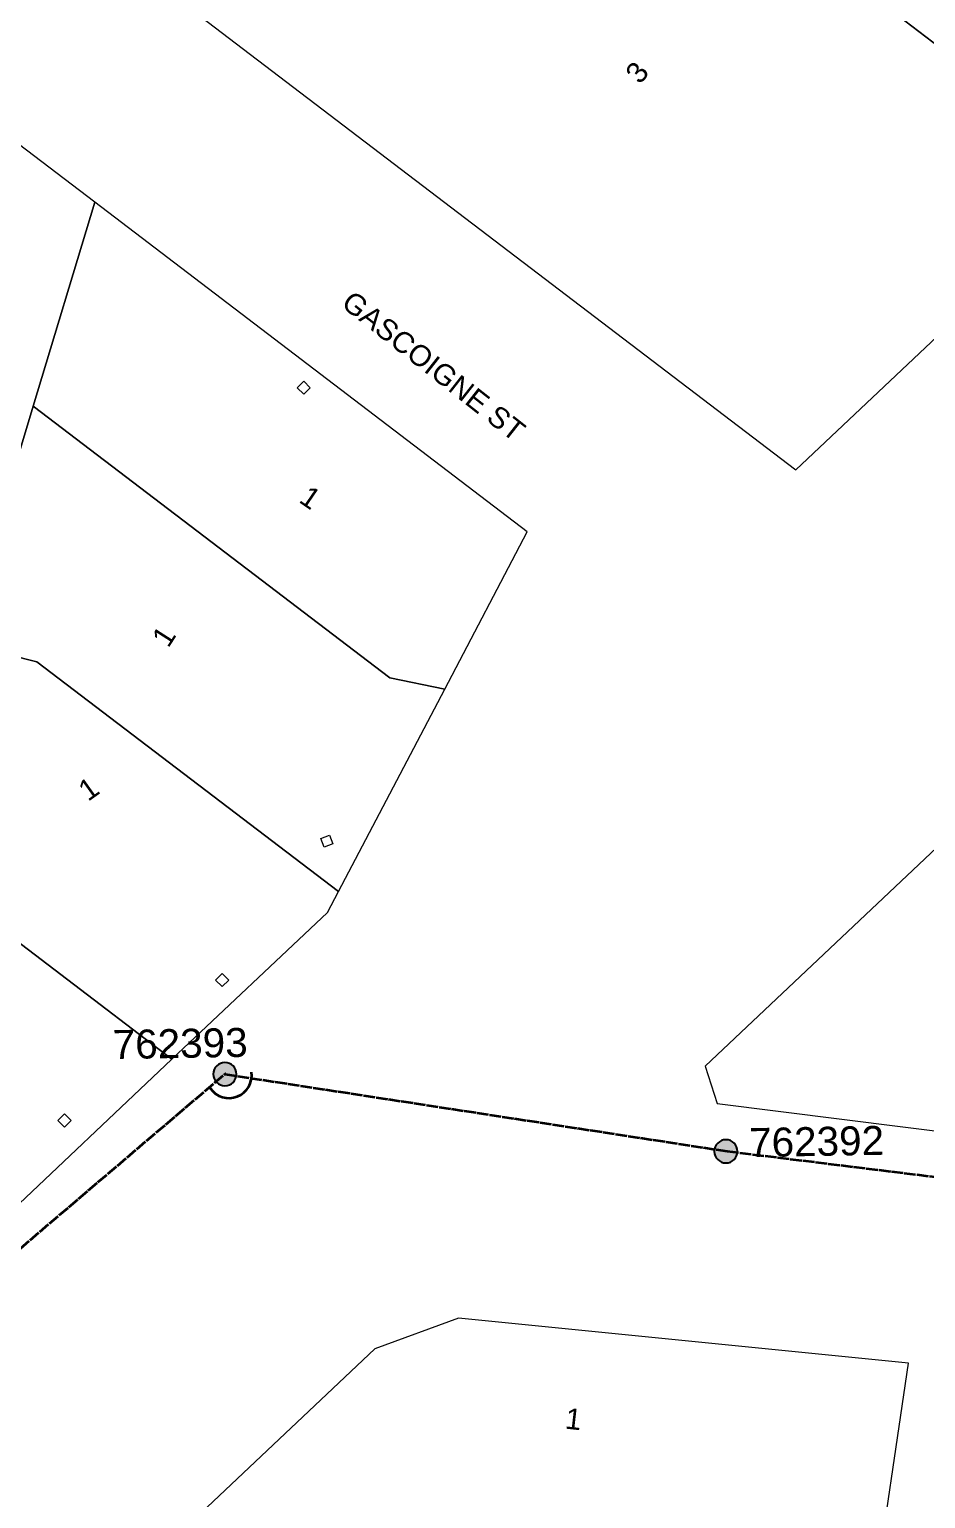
# Model space of a CAD drawing. Header units: metres. Extents: x 264899 to 270320, y 6185871 to 6191197.
# Drawn here: x 267890.1 to 267967.4, y 6186431.7 to 6186558.4 of the extents above; entities that cross this region are included whole.
import ezdxf
from ezdxf.enums import TextEntityAlignment as Align

# ---------------------------------------------------------------- set-up
doc = ezdxf.new("R2010")
doc.units = ezdxf.units.M
doc.linetypes.add('Cable Exist OH', pattern=[1, 1, 0])
doc.linetypes.add('PHANTOMX2', pattern=[6.6, 3, -0.75, 0.2, -0.75, 0.2, -0.75, 0.2, -0.75])
doc.layers.get('0').update_dxf_attribs({"color": 6})
for name, color, linetype, lineweight in [('_User_HV_Exist', 1, 'Continuous', 35), ('Cadastre Land Parcels_SP_EXT', 118, 'Continuous', 15), ('Cadastre Roads_SP_EXT', 218, 'Continuous', 15), ('Mains_HV_EXT', 13, 'Continuous', 25), ('Services_SP_EXT', 42, 'PHANTOMX2', 20)]:
    doc.layers.add(name, color=color, linetype=linetype, lineweight=lineweight)
doc.layers.add('SupportsOH_SP_TR_HV_LV_SL_EXT', color=7, linetype='Continuous')
doc.layers.get('0').freeze()
doc.styles.add('POLE_LABEL', font='arial.ttf', dxfattribs={"height": 2})
doc.styles.get("Standard").update_dxf_attribs({"font": 'arial.ttf'})

# ---------------------------------------------------------------- blocks, each defined once
blk = doc.blocks.new('CCP_EXT')
at = {"flags": 9}
for tag, p in [('STATE', (0, -1.8)), ('LEGEND', (0, -1.4)), ('LIFE_SUPPORT', (0, -1.6)), ('NOTES', (0, -2))]:
    blk.add_attdef(tag, text='', height=0.2, dxfattribs=at).set_placement(p, align=Align.MIDDLE_LEFT)
blk.add_wipeout([(0, 0.57), (0.57, 0), (0, -0.57), (-0.57, 0)])
blk.add_lwpolyline([(-0.57, 0), (0, 0.57), (0.57, 0), (0, -0.57), (-0.57, 0)])
at = {"flags": 1}
blk.add_attdef('Z', (0, 0), '', height=0.2, dxfattribs=at)
at = {"flags": 9}
for tag, p in [('CCP_TYPE', (0, 0)), ('CONSTRUCTED_VOLTAGE', (0, -0.2)), ('OPERATING_VOLTAGE', (0, -0.6)), ('ORIENTATION', (0, -0.8)), ('OWNED_BY', (0, -1)), ('NO_PHASES', (0, -0.4)), ('USAGE', (0, -1.2))]:
    blk.add_attdef(tag, text='', height=0.2, dxfattribs=at).set_placement(p, align=Align.MIDDLE_LEFT)
blk = doc.blocks.new('POLE_EXT')
blk.add_hatch(color=256).paths.add_polyline_path([(-1, 0, 1), (1, 0, 1)])
blk.add_lwpolyline([(-1, 0, 1), (1, 0, 1)], format="xyb", close=True)
at = {"flags": 8}
blk.add_attdef('pNumber', text='', height=2, dxfattribs=at).set_placement((2.5, 2.5), align=Align.MIDDLE_CENTER)
at = {"style": 'POLE_LABEL', "flags": 9}
for tag, p in [('STRUCTURE_PLANT_NUMBER', (1.35, 0.03)), ('STREET_CODE', (1.35, -0.2))]:
    blk.add_attdef(tag, text='', height=0.2, dxfattribs=at).set_placement(p, align=Align.MIDDLE_LEFT)
at = {"flags": 9}
for tag, p in [('OWNED_BY', (1.35, -0.4)), ('SPECIAL_USE', (1.35, -0.8)), ('STATE', (1.35, -1)), ('PARENT', (1.35, -0.6)), ('USAGE', (1.35, -1.2)), ('cLV', (1.35, -1.4)), ('hDepth', (1.35, -1.6)), ('hDia', (1.35, -1.8)), ('cHV', (1.35, -2)), ('LBRACKET', (1.35, -2.2)), ('LExisting', (1.35, -2.4)), ('LANTNUMBER', (1.35, -2.6)), ('cLinedev', (1.35, -3.4)), ('pExisting', (1.35, -3.8)), ('LOther', (1.35, -2.8)), ('LRemove', (1.35, -3)), ('LEGEND', (1.35, -3.2)), ('LOCATION', (1.35, -3.6)), ('pFooting', (1.35, -4.4)), ('pNew', (1.35, -4.6)), ('pRelocate', (1.35, -5)), ('PFNUMBER', (1.35, -4)), ('NEWPFNUMBER', (1.35, -4.2)), ('pRemove', (1.35, -5.2)), ('pReplace', (1.35, -5.4)), ('pStay', (1.35, -5.6)), ('pType', (1.35, -5.8)), ('cspan', (1.35, -6)), ('STREETNAME', (1.35, -6.2)), ('SUBURB', (1.35, -6.4)), ('OPERATED_BY', (1.36, -7.01)), ('NOTES', (1.35, -6.6)), ('MAINTAINED_BY', (1.36, -6.81))]:
    blk.add_attdef(tag, text='', height=0.2, dxfattribs=at).set_placement(p, align=Align.MIDDLE_LEFT)
at = {"flags": 1}
blk.add_attdef('Z', (1.35, -7.33), '', height=0.2, dxfattribs=at)

msp = doc.modelspace()

# ---------------------------------------------------------------- linework, layer by layer
at = {"layer": '_User_HV_Exist', "linetype": 'Continuous'}
msp.add_lwpolyline([(267905.68, 6186467.06, 0.790968), (267909.24, 6186468.46)], format="xyb", dxfattribs=at)
at = {"layer": '_User_HV_Exist', "linetype": 'Cable Exist OH'}
msp.add_lwpolyline([(267906.94, 6186468.28), (267950.28, 6186461.63), (267984.21, 6186457.45)], dxfattribs=at)
at = {"layer": 'Cadastre Land Parcels_SP_EXT', "linetype": 'Continuous'}
for points in [[(267988.15, 6186550.55), (267996.61, 6186558.54), (267938.05, 6186603.18), (267926.97, 6186588.64), (267983.14, 6186545.82), (267988.15, 6186550.55)], [(267983.14, 6186545.82), (267926.97, 6186588.64), (267904.81, 6186559.56), (267956.21, 6186520.4), (267983.14, 6186545.82)], [(267933.04, 6186515.06), (267895.71, 6186543.5), (267890.39, 6186525.9), (267921.17, 6186502.46), (267925.91, 6186501.49), (267933.04, 6186515.06)], [(267925.91, 6186501.49), (267921.17, 6186502.46), (267890.39, 6186525.9), (267886.01, 6186511.4), (267883.39, 6186505.69), (267890.72, 6186503.86), (267916.74, 6186484.04), (267925.91, 6186501.49)], [(267915.79, 6186482.23), (267916.74, 6186484.04), (267890.72, 6186503.86), (267883.39, 6186505.69), (267883.28, 6186505.45), (267873.6, 6186491.48), (267902.37, 6186469.56), (267915.79, 6186482.23)], [(267902.37, 6186469.56), (267873.6, 6186491.48), (267862.11, 6186474.9), (267887.52, 6186455.54), (267902.37, 6186469.56)], [(267965.93, 6186443.35), (267927.09, 6186447.23), (267919.89, 6186444.58), (267905.42, 6186430.92), (267962.85, 6186422.46), (267965.93, 6186443.35)]]:
    msp.add_lwpolyline(points, close=True, dxfattribs=at)
for points in [[(267886.01, 6186511.4), (267890.39, 6186525.9), (267895.71, 6186543.5), (267888.49, 6186549)], [(267975.02, 6186494.11), (267948.39, 6186468.96), (267949.44, 6186465.75), (267970.95, 6186463.05)]]:
    msp.add_lwpolyline(points, dxfattribs=at)
at = {"layer": 'Mains_HV_EXT', "linetype": 'Continuous'}
msp.add_lwpolyline([(267905.68, 6186467.06, 0.790968), (267909.24, 6186468.46)], format="xyb", dxfattribs=at)
at = {"layer": 'Mains_HV_EXT', "linetype": 'Cable Exist OH'}
msp.add_lwpolyline([(267906.94, 6186468.28), (267950.28, 6186461.63), (267984.21, 6186457.45)], dxfattribs=at)

# ---------------------------------------------------------------- block references
at = {"layer": 'SupportsOH_SP_TR_HV_LV_SL_EXT'}
ref = msp.add_blockref('POLE_EXT', (267906.94, 6186468.28), dxfattribs=at)
ref.add_attrib('ASSET_NUM', '762393', dxfattribs={"layer": '0', "height": 2.5, "rotation": 1, "style": 'POLE_LABEL'}).set_placement((267908.94, 6186469.03), align=Align.BOTTOM_RIGHT)
ref = msp.add_blockref('POLE_EXT', (267950.18, 6186461.62), dxfattribs=at)
ref.add_attrib('ASSET_NUM', '762392', dxfattribs={"layer": '0', "height": 2.5, "rotation": 1, "style": 'POLE_LABEL'}).set_placement((267952.18, 6186462.37), align=Align.MIDDLE_LEFT)

# ---------------------------------------------------------------- texts
at = {"layer": 'Cadastre Land Parcels_SP_EXT'}
for s, rotation, p in [('3', 51.59, (267942.78, 6186553.6)), ('1', 325.5344, (267913.24, 6186517.68)), ('1', 57.4205, (267902.05, 6186504.98)), ('1', 35.4917, (267895.13, 6186491.76)), ('1', 353.5743, (267936.24, 6186437.71))]:
    msp.add_text(s, height=1.8, rotation=rotation, dxfattribs=at).set_placement(p)
at = {"layer": 'Cadastre Roads_SP_EXT'}
msp.add_text('GASCOIGNE ST', height=1.8, rotation=321.8227, dxfattribs=at).set_placement((267916.88, 6186534.57))

# ---------------------------------------------------------------- next in the draw order: block references
at = {"layer": 'Services_SP_EXT'}
for p in [(267913.74, 6186527.5), (267906.7, 6186476.4), (267893.1, 6186464.28)]:
    msp.add_blockref('CCP_EXT', p, dxfattribs=at)
at = {"layer": 'Services_SP_EXT', "rotation": 246.3563476197032}
msp.add_blockref('CCP_EXT', (267915.74, 6186488.38), dxfattribs=at)

# ---------------------------------------------------------------- next in the draw order: linework, layer by layer
at = {"layer": '_User_HV_Exist', "linetype": 'Cable Exist OH'}
msp.add_lwpolyline([(267876.73, 6186442.55), (267907.04, 6186468.37)], dxfattribs=at)
at = {"layer": 'Mains_HV_EXT', "linetype": 'Cable Exist OH'}
msp.add_lwpolyline([(267876.73, 6186442.55), (267907.04, 6186468.37)], dxfattribs=at)

doc.saveas('drawing.dxf')
